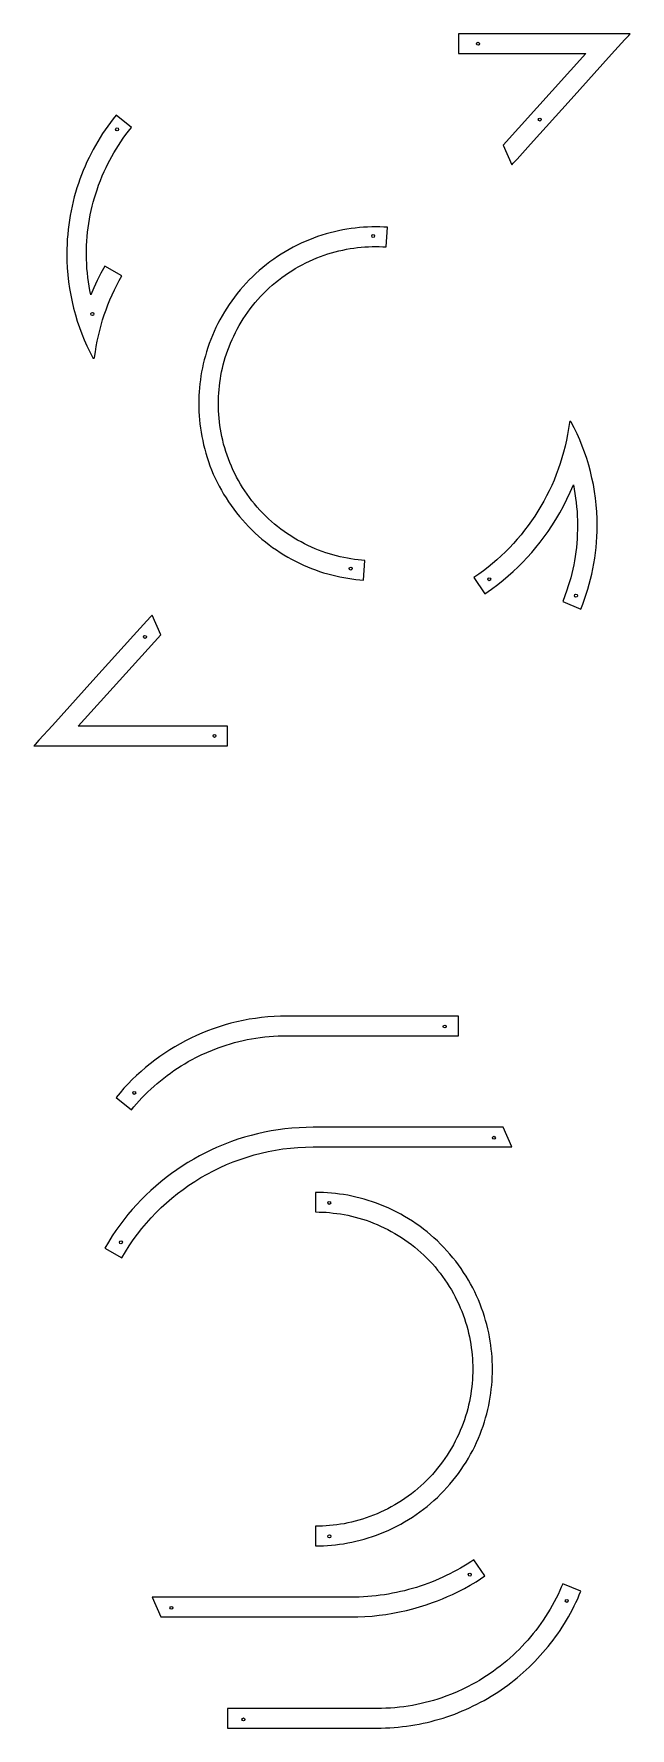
# Model space of a CAD drawing. Header units: millimetres. Extents: x -5172 to 15661, y -1212 to 2364.
# Drawn here: x 1026 to 2239, y -1118 to 2332 of the extents above; entities that cross this region are included whole.
import ezdxf

# ---------------------------------------------------------------- set-up
doc = ezdxf.new("R2010")
doc.units = ezdxf.units.MM
doc.layers.get('0').update_dxf_attribs({"color": 18, "true_color": 0x000000})
doc.layers.add('TOP$Visible$Curves', color=1, linetype='Continuous', true_color=0xff0000)

msp = doc.modelspace()

# ---------------------------------------------------------------- linework, layer by layer
for points in [[(1541.3, 332.2), (1528.2, 332), (1515.1, 331.5), (1502.2, 330.5), (1489.4, 329.2), (1476.7, 327.6), (1464.1, 325.6), (1451.6, 323.2), (1439.3, 320.5), (1427.1, 317.5), (1415, 314.2), (1403, 310.5), (1391.2, 306.5), (1379.6, 302.1), (1368.1, 297.5), (1356.7, 292.6), (1345.6, 287.3), (1334.6, 281.8), (1323.7, 276), (1313.1, 269.9), (1302.6, 263.5), (1292.4, 256.8), (1282.3, 249.8), (1272.4, 242.6), (1262.7, 235.2), (1253.3, 227.5), (1244.1, 219.5), (1235, 211.3), (1226.3, 202.8), (1217.7, 194.1), (1209.4, 185.2), (1201.3, 176.1), (1193.5, 166.7)], [(1890.3, 332.2), (1650.3, 332.2), (1571.3, 332.2), (1549.1, 332.2), (1543.3, 332.2), (1541.8, 332.2), (1541.4, 332.2), (1541.3, 332.2), (1541.3, 332.2), (1541.3, 332.2)], [(1541.3, 292.2), (1890.3, 292.2), (1890.3, 332.2)], [(1224.5, 141.5), (1229.6, 147.7), (1234.9, 153.8), (1240.3, 159.8), (1245.8, 165.6), (1251.8, 171.8), (1257.9, 177.8), (1264.1, 183.7), (1270.5, 189.5), (1277, 195.1), (1283.5, 200.6), (1290.2, 205.9), (1297.1, 211.1), (1304, 216.2), (1311.1, 221.2), (1318.2, 225.9), (1325.5, 230.6), (1332.9, 235.1), (1340.3, 239.4), (1347.8, 243.6), (1355.5, 247.6), (1366.6, 253.1), (1377.9, 258.2), (1389.3, 263), (1400.9, 267.4), (1409.2, 270.4), (1417.5, 273.1), (1425.9, 275.7), (1434.4, 278.1), (1442.9, 280.3), (1451.6, 282.3), (1460.3, 284.2), (1469, 285.8), (1477.8, 287.3), (1486.8, 288.6), (1495.7, 289.7), (1504.6, 290.6), (1513.8, 291.3), (1522.9, 291.8), (1532.1, 292.1), (1541.3, 292.2)], [(1193.5, 166.7), (1224.5, 141.5)], [(2102.1, -823.8), (2099.2, -830.7), (2096.2, -837.5), (2092.6, -845.3), (2088.8, -853), (2084.8, -860.7), (2080.7, -868.3), (2076.4, -875.8), (2072, -883.2), (2067.3, -890.5), (2062.6, -897.7), (2057.7, -904.7), (2052.7, -911.7), (2047.5, -918.6), (2042.2, -925.3), (2036.7, -931.9), (2031.2, -938.4), (2025.4, -944.8), (2019.6, -951.1), (2013.6, -957.3), (2007.5, -963.3), (2001.2, -969.2), (1994.9, -974.9), (1988.4, -980.6), (1981.8, -986), (1975.1, -991.4), (1968.3, -996.6), (1961.3, -1001.7), (1954.3, -1006.6), (1947.1, -1011.4), (1939.9, -1016.1), (1932.5, -1020.5), (1925.1, -1024.9), (1917.5, -1029), (1909.9, -1033), (1898.8, -1038.5), (1887.5, -1043.7), (1876, -1048.5), (1864.4, -1052.9), (1856.2, -1055.8), (1847.8, -1058.6), (1839.4, -1061.2), (1831, -1063.5), (1822.4, -1065.8), (1813.8, -1067.8), (1805.1, -1069.6), (1796.4, -1071.3), (1787.5, -1072.8), (1778.6, -1074.1), (1769.7, -1075.2), (1760.7, -1076.1), (1751.6, -1076.8), (1742.4, -1077.3), (1733.3, -1077.6), (1724.1, -1077.7)], [(2139.1, -838.9), (2102.1, -823.8)], [(1724.1, -1117.7), (1732.9, -1117.6), (1741.6, -1117.3), (1750.3, -1116.9), (1758.9, -1116.3), (1767.5, -1115.6), (1776.1, -1114.7), (1784.6, -1113.6), (1793, -1112.4), (1801.4, -1111), (1809.8, -1109.5), (1818.1, -1107.8), (1826.3, -1106), (1834.5, -1104), (1842.6, -1101.8), (1850.7, -1099.6), (1858.7, -1097.1), (1866.6, -1094.5), (1874.5, -1091.8), (1882.3, -1089), (1890, -1086), (1897.7, -1082.8), (1905.3, -1079.6), (1912.8, -1076.1), (1920.2, -1072.6), (1927.6, -1068.9), (1934.9, -1065.1), (1942.1, -1061.2), (1949.2, -1057.1), (1956.3, -1052.9), (1963.2, -1048.6), (1970.1, -1044.2), (1976.9, -1039.6), (1983.6, -1035), (1990.2, -1030.2), (1996.7, -1025.3), (2003.1, -1020.2), (2009.5, -1015.1), (2015.7, -1009.8), (2021.9, -1004.5), (2027.9, -999), (2033.8, -993.4), (2039.7, -987.7), (2045.4, -981.9), (2051, -976.1), (2056.6, -970.1), (2062, -964), (2067.3, -957.8), (2072.5, -951.5), (2077.5, -945.1), (2082.5, -938.6), (2087.4, -932.1), (2092.1, -925.4), (2096.7, -918.6), (2101.2, -911.8), (2105.6, -904.9), (2109.8, -897.9), (2113.9, -890.8), (2117.9, -883.6), (2121.8, -876.4), (2125.5, -869), (2129.1, -861.6), (2132.6, -854.1), (2135.9, -846.6), (2139.1, -838.9)], [(1724.1, -1077.7), (1420.1, -1077.7), (1420.1, -1117.7)], [(1420.1, -1117.7), (1631.4, -1117.7), (1698.8, -1117.7), (1717.5, -1117.7), (1722.4, -1117.7), (1723.7, -1117.7), (1724, -1117.7), (1724.1, -1117.7), (1724.1, -1117.7), (1724.1, -1117.7)]]:
    msp.add_lwpolyline(points)
at = {"color": 7}
for centre in [(1929.8, 2312.2), (1195.3, 2137.8), (2055.5, 2157.7), (1716.5, 1920.7), (1145, 1761.9), (1670.7, 1243.5), (1952.6, 1221.8), (2129.2, 1188.2), (1252.1, 1104.2), (1393.6, 902.7), (1862, 311), (1230.3, 175.8), (1962.2, 84.4), (1627.1, -48.3), (1203.1, -128.5), (1627.3, -727.1), (1913, -805.2), (2110.4, -858.6), (1305.9, -872.8), (1452.5, -1100)]:
    msp.add_circle(centre, 3, dxfattribs=at)
at = {"layer": 'TOP$Visible$Curves', "lineweight": -3}
for points in [[(2239.3, 2332.2), (2239.3, 2332.2), (2239.2, 2332.2), (2239.2, 2332.2), (2238.8, 2332.2), (2237.3, 2332.2), (2231.4, 2332.2), (2209.3, 2332.2), (2130.2, 2332.2), (1890.3, 2332.2)], [(1890.3, 2332.2), (1890.3, 2292.2), (2149.3, 2292.2), (1981, 2105.8), (1998.8, 2065.8)], [(1998.8, 2065.8), (1998.8, 2065.8), (1998.9, 2065.8), (1999, 2066), (1999.5, 2066.5), (2001.5, 2068.8), (2009.2, 2077.2), (2036.4, 2107.4), (2119.1, 2199), (2201.7, 2290.6), (2228.9, 2320.8), (2236.6, 2329.2), (2238.6, 2331.4), (2239.1, 2332), (2239.2, 2332.2), (2239.3, 2332.2), (2239.3, 2332.2)], [(1193.5, 2166.7), (1187.7, 2159.4), (1182, 2152), (1176.5, 2144.5), (1171.1, 2136.8), (1165.9, 2129.1), (1160.9, 2121.2), (1156, 2113.2), (1151.3, 2105.1), (1146.8, 2096.9), (1142.4, 2088.6), (1138.2, 2080.2), (1134.1, 2071.6), (1130.3, 2063), (1126.6, 2054.3), (1123.1, 2045.5), (1119.7, 2036.6), (1116.6, 2027.7), (1113.6, 2018.6), (1110.9, 2009.5), (1108.3, 2000.2), (1105.9, 1990.9), (1103.7, 1981.5), (1101.7, 1972.1), (1099.9, 1962.6), (1098.3, 1953), (1097, 1943.3), (1095.8, 1933.6), (1094.8, 1923.8), (1094.1, 1913.9), (1093.5, 1904), (1093.2, 1894), (1093.1, 1884), (1093.3, 1869.7), (1094, 1855.6), (1095.1, 1841.6), (1096.6, 1827.6), (1098.5, 1813.9), (1100.9, 1800.2), (1103.7, 1786.7), (1106.8, 1773.4), (1110.4, 1760.2), (1114.4, 1747.2), (1118.7, 1734.3), (1123.4, 1721.6), (1128.5, 1709.1), (1133.9, 1696.8), (1139.7, 1684.7), (1145.8, 1672.8)], [(1141.6, 1800.6), (1139.9, 1809.5), (1138.3, 1818.4), (1137, 1827.4), (1135.8, 1836.4), (1134.9, 1845.6), (1134.1, 1854.8), (1133.6, 1864.1), (1133.2, 1873.3), (1133.1, 1882.5), (1133.1, 1891.8), (1133.4, 1901), (1133.9, 1910.3), (1134.6, 1919.3), (1135.4, 1928.3), (1136.5, 1937.3), (1137.8, 1946.2), (1139.2, 1955), (1140.9, 1963.8), (1142.7, 1972.5), (1144.7, 1981.2), (1146.9, 1989.7), (1149.2, 1998.2), (1151.8, 2006.6), (1154.5, 2014.9), (1157.8, 2024.3), (1161.4, 2033.6), (1165.1, 2042.9), (1169.1, 2052), (1172.8, 2059.8), (1176.6, 2067.6), (1180.5, 2075.2), (1184.7, 2082.8), (1189, 2090.3), (1193.4, 2097.7), (1198, 2105), (1202.8, 2112.2), (1208, 2119.7), (1213.3, 2127.1), (1218.8, 2134.3), (1224.5, 2141.5)], [(1224.5, 2141.5), (1193.5, 2166.7)], [(1745.9, 1938.4), (1737.9, 1938.9), (1729.8, 1939.1), (1721.7, 1939.2), (1713.5, 1939.1), (1705.2, 1938.9), (1696.9, 1938.4), (1688.5, 1937.7), (1680.1, 1936.9), (1671.6, 1935.8), (1663.2, 1934.5), (1654.6, 1933), (1646.1, 1931.3), (1637.6, 1929.3), (1629, 1927.2), (1620.5, 1924.8), (1611.9, 1922.2), (1603.4, 1919.3), (1595, 1916.3), (1586.6, 1913), (1578.2, 1909.5), (1569.9, 1905.8), (1561.6, 1901.8), (1553.4, 1897.6), (1545.4, 1893.2), (1537.4, 1888.6), (1529.5, 1883.8), (1521.7, 1878.7), (1514, 1873.5), (1506.5, 1868), (1499.1, 1862.3), (1491.9, 1856.5), (1484.8, 1850.5), (1477.8, 1844.2), (1471, 1837.8), (1464.4, 1831.3), (1458, 1824.6), (1451.8, 1817.7), (1445.7, 1810.7), (1439.9, 1803.5), (1434.2, 1796.2), (1428.7, 1788.8), (1423.5, 1781.2), (1418.5, 1773.6), (1413.6, 1765.9), (1409, 1758), (1404.6, 1750.1), (1400.5, 1742.2), (1396.5, 1734.1), (1392.8, 1726), (1389.3, 1717.9), (1386, 1709.7), (1382.9, 1701.5), (1380, 1693.3), (1377.4, 1685.1), (1375, 1676.8), (1372.7, 1668.6), (1370.7, 1660.3), (1368.9, 1652.1), (1367.3, 1644), (1366, 1635.8), (1364.8, 1627.7), (1363.8, 1619.6), (1362.9, 1611.6), (1362.3, 1603.6), (1361.9, 1595.6), (1361.6, 1587.6), (1361.5, 1579.5), (1361.6, 1571.3), (1361.8, 1563), (1362.3, 1554.7), (1363, 1546.3), (1363.9, 1537.9), (1364.9, 1529.4), (1366.2, 1520.9), (1367.7, 1512.4), (1369.5, 1503.9), (1371.4, 1495.3), (1373.6, 1486.8), (1375.9, 1478.2), (1378.6, 1469.7), (1381.4, 1461.2), (1384.4, 1452.7), (1387.7, 1444.3), (1391.2, 1435.9), (1395, 1427.6), (1398.9, 1419.4), (1403.1, 1411.2), (1407.5, 1403.1), (1412.1, 1395.1), (1417, 1387.2), (1422, 1379.4), (1427.3, 1371.8), (1432.7, 1364.3), (1438.4, 1356.9), (1444.2, 1349.6), (1450.3, 1342.5), (1456.5, 1335.6), (1462.9, 1328.8), (1469.4, 1322.2), (1476.2, 1315.8), (1483, 1309.5), (1490.1, 1303.5), (1497.2, 1297.6), (1504.5, 1292), (1511.9, 1286.5), (1519.5, 1281.3), (1527.1, 1276.2), (1534.9, 1271.4), (1542.7, 1266.8), (1550.6, 1262.4), (1558.6, 1258.2), (1566.6, 1254.3), (1574.7, 1250.5), (1582.8, 1247), (1591, 1243.7), (1599.2, 1240.6), (1607.4, 1237.8), (1615.7, 1235.1), (1623.9, 1232.7), (1632.1, 1230.5), (1640.4, 1228.5), (1648.6, 1226.7), (1656.8, 1225.1), (1664.9, 1223.7), (1673, 1222.5), (1681.1, 1221.5), (1689.1, 1220.7), (1697.1, 1220.1)], [(1743.2, 1898.5), (1745.9, 1938.4)], [(1699.8, 1260), (1692.7, 1260.5), (1685.6, 1261.3), (1678.4, 1262.1), (1671.2, 1263.2), (1664, 1264.4), (1656.7, 1265.9), (1649.4, 1267.5), (1642.1, 1269.2), (1634.7, 1271.2), (1627.4, 1273.4), (1620.1, 1275.7), (1612.8, 1278.3), (1605.5, 1281), (1598.2, 1283.9), (1591, 1287), (1583.8, 1290.4), (1576.7, 1293.9), (1569.6, 1297.6), (1562.5, 1301.5), (1555.6, 1305.6), (1548.7, 1309.9), (1541.9, 1314.4), (1535.2, 1319), (1528.6, 1323.9), (1522.1, 1328.9), (1515.8, 1334.1), (1509.5, 1339.5), (1503.4, 1345), (1497.4, 1350.7), (1491.6, 1356.6), (1485.9, 1362.6), (1480.4, 1368.8), (1475, 1375.1), (1469.8, 1381.6), (1464.8, 1388.1), (1460, 1394.8), (1455.3, 1401.6), (1450.8, 1408.6), (1446.5, 1415.6), (1442.4, 1422.7), (1438.5, 1429.9), (1434.8, 1437.1), (1431.2, 1444.5), (1427.9, 1451.9), (1424.8, 1459.3), (1421.9, 1466.8), (1419.2, 1474.3), (1416.7, 1481.9), (1414.3, 1489.4), (1412.2, 1497), (1410.3, 1504.6), (1408.6, 1512.2), (1407, 1519.8), (1405.7, 1527.4), (1404.6, 1534.9), (1403.6, 1542.5), (1402.8, 1549.9), (1402.2, 1557.4), (1401.8, 1564.8), (1401.6, 1572.1), (1401.5, 1579.4), (1401.6, 1586.7), (1401.8, 1593.8), (1402.2, 1600.9), (1402.8, 1608), (1403.5, 1615.1), (1404.4, 1622.3), (1405.5, 1629.5), (1406.7, 1636.8), (1408.1, 1644), (1409.7, 1651.3), (1411.5, 1658.6), (1413.5, 1666), (1415.6, 1673.3), (1418, 1680.6), (1420.5, 1687.9), (1423.2, 1695.2), (1426.2, 1702.5), (1429.3, 1709.7), (1432.6, 1716.9), (1436.1, 1724.1), (1439.8, 1731.1), (1443.7, 1738.2), (1447.8, 1745.1), (1452.1, 1752), (1456.6, 1758.8), (1461.3, 1765.5), (1466.1, 1772.1), (1471.2, 1778.6), (1476.4, 1784.9), (1481.7, 1791.2), (1487.3, 1797.3), (1493, 1803.3), (1498.9, 1809.1), (1504.9, 1814.8), (1511.1, 1820.3), (1517.4, 1825.7), (1523.8, 1830.9), (1530.4, 1835.9), (1537.1, 1840.8), (1543.9, 1845.4), (1550.8, 1849.9), (1557.8, 1854.2), (1564.9, 1858.3), (1572.1, 1862.2), (1579.4, 1866), (1586.7, 1869.5), (1594.1, 1872.8), (1601.5, 1875.9), (1609, 1878.8), (1616.6, 1881.5), (1624.1, 1884.1), (1631.7, 1886.4), (1639.3, 1888.5), (1646.9, 1890.4), (1654.5, 1892.1), (1662.1, 1893.7), (1669.6, 1895), (1677.2, 1896.2), (1684.7, 1897.1), (1692.2, 1897.9), (1699.6, 1898.5), (1707, 1898.9), (1714.4, 1899.2), (1721.7, 1899.2), (1728.9, 1899.2), (1736.1, 1898.9), (1743.2, 1898.5)], [(1170.2, 1859.5), (1162.1, 1844.8), (1154.6, 1829.8), (1147.9, 1815.3), (1141.6, 1800.6)], [(1149.6, 1673.5), (1151.1, 1684.7), (1152.9, 1695.8), (1155, 1706.8), (1157.4, 1717.7), (1160, 1728.5), (1162.8, 1739.2), (1165.9, 1749.8), (1169.3, 1760.2), (1172.9, 1770.6), (1176.8, 1780.8), (1180.9, 1791), (1185.3, 1801), (1189.8, 1810.8), (1194.6, 1820.6), (1199.7, 1830.2), (1204.9, 1839.7)], [(1204.9, 1839.7), (1170.2, 1859.5)], [(1145.8, 1672.8), (1145.9, 1672.8), (1145.9, 1672.8), (1145.9, 1672.7), (1145.9, 1672.7), (1145.9, 1672.7), (1146, 1672.6), (1146, 1672.6), (1146, 1672.6), (1146, 1672.5), (1146.1, 1672.5), (1146.1, 1672.5), (1146.1, 1672.4), (1146.1, 1672.4), (1146.2, 1672.4), (1146.2, 1672.4), (1146.2, 1672.3), (1146.2, 1672.3), (1146.3, 1672.3), (1146.3, 1672.3), (1146.3, 1672.2), (1146.4, 1672.2), (1146.4, 1672.2), (1146.4, 1672.2), (1146.5, 1672.1), (1146.5, 1672.1), (1146.5, 1672.1), (1146.6, 1672.1), (1146.6, 1672), (1146.6, 1672), (1146.7, 1672), (1146.7, 1672), (1146.7, 1672), (1146.8, 1671.9), (1146.8, 1671.9), (1146.9, 1671.9), (1146.9, 1671.9), (1146.9, 1671.9), (1147, 1671.9), (1147, 1671.9), (1147.1, 1671.8), (1147.1, 1671.8), (1147.1, 1671.8), (1147.2, 1671.8), (1147.2, 1671.8), (1147.2, 1671.8), (1147.3, 1671.8), (1147.3, 1671.8), (1147.4, 1671.8), (1147.4, 1671.8), (1147.4, 1671.8), (1147.5, 1671.8), (1147.5, 1671.8), (1147.6, 1671.8), (1147.6, 1671.8), (1147.6, 1671.8), (1147.7, 1671.8), (1147.7, 1671.8), (1147.8, 1671.8), (1147.8, 1671.8), (1147.8, 1671.8), (1147.9, 1671.8), (1147.9, 1671.8), (1147.9, 1671.8), (1148, 1671.8), (1148, 1671.8), (1148.1, 1671.8), (1148.1, 1671.8), (1148.1, 1671.8), (1148.2, 1671.8), (1148.2, 1671.9), (1148.2, 1671.9), (1148.3, 1671.9), (1148.3, 1671.9), (1148.3, 1671.9), (1148.4, 1671.9), (1148.4, 1671.9), (1148.4, 1672), (1148.5, 1672), (1148.5, 1672), (1148.6, 1672), (1148.6, 1672), (1148.6, 1672), (1148.7, 1672.1), (1148.7, 1672.1), (1148.7, 1672.1), (1148.8, 1672.1), (1148.8, 1672.2), (1148.8, 1672.2), (1148.9, 1672.2), (1148.9, 1672.2), (1148.9, 1672.3), (1149, 1672.3), (1149, 1672.3), (1149, 1672.3), (1149, 1672.4), (1149.1, 1672.4), (1149.1, 1672.4), (1149.1, 1672.5), (1149.1, 1672.5), (1149.2, 1672.5), (1149.2, 1672.6), (1149.2, 1672.6), (1149.2, 1672.6), (1149.3, 1672.7), (1149.3, 1672.7), (1149.3, 1672.7), (1149.3, 1672.8), (1149.4, 1672.8), (1149.4, 1672.8), (1149.4, 1672.9), (1149.4, 1672.9), (1149.4, 1672.9), (1149.4, 1673), (1149.5, 1673), (1149.5, 1673), (1149.5, 1673.1), (1149.5, 1673.1), (1149.5, 1673.2), (1149.5, 1673.2), (1149.5, 1673.2), (1149.5, 1673.3), (1149.6, 1673.3), (1149.6, 1673.3), (1149.6, 1673.4), (1149.6, 1673.4), (1149.6, 1673.4), (1149.6, 1673.5), (1149.6, 1673.5)], [(2115.8, 1541), (2114.1, 1528.7), (2112, 1516.6), (2109.7, 1504.6), (2107, 1492.6), (2104, 1480.8), (2100.7, 1469.2), (2097.1, 1457.6), (2093.2, 1446.2), (2089, 1434.9), (2084.6, 1423.8), (2079.8, 1412.9), (2074.7, 1402), (2069.4, 1391.4), (2063.8, 1380.9), (2057.9, 1370.6), (2051.8, 1360.4), (2045.4, 1350.4), (2038.7, 1340.6), (2031.8, 1331), (2024.7, 1321.6), (2017.3, 1312.4), (2009.7, 1303.4), (2001.9, 1294.6), (1993.8, 1286), (1985.5, 1277.6), (1977, 1269.4), (1968.3, 1261.5), (1959.3, 1253.8), (1950.2, 1246.3), (1940.9, 1239), (1931.3, 1232), (1921.6, 1225.3)], [(2119.5, 1541.7), (2119.5, 1541.7), (2119.5, 1541.8), (2119.5, 1541.8), (2119.4, 1541.8), (2119.4, 1541.9), (2119.4, 1541.9), (2119.4, 1541.9), (2119.3, 1542), (2119.3, 1542), (2119.3, 1542), (2119.3, 1542), (2119.2, 1542.1), (2119.2, 1542.1), (2119.2, 1542.1), (2119.2, 1542.2), (2119.1, 1542.2), (2119.1, 1542.2), (2119.1, 1542.2), (2119.1, 1542.3), (2119, 1542.3), (2119, 1542.3), (2119, 1542.3), (2118.9, 1542.4), (2118.9, 1542.4), (2118.9, 1542.4), (2118.8, 1542.4), (2118.8, 1542.5), (2118.8, 1542.5), (2118.7, 1542.5), (2118.7, 1542.5), (2118.6, 1542.5), (2118.6, 1542.6), (2118.6, 1542.6), (2118.5, 1542.6), (2118.5, 1542.6), (2118.5, 1542.6), (2118.4, 1542.6), (2118.4, 1542.7), (2118.3, 1542.7), (2118.3, 1542.7), (2118.3, 1542.7), (2118.2, 1542.7), (2118.2, 1542.7), (2118.2, 1542.7), (2118.1, 1542.7), (2118.1, 1542.7), (2118, 1542.7), (2118, 1542.7), (2118, 1542.7), (2117.9, 1542.8), (2117.9, 1542.8), (2117.8, 1542.8), (2117.8, 1542.8), (2117.8, 1542.8), (2117.7, 1542.8), (2117.7, 1542.8), (2117.6, 1542.8), (2117.6, 1542.8), (2117.6, 1542.8), (2117.5, 1542.7), (2117.5, 1542.7), (2117.5, 1542.7), (2117.4, 1542.7), (2117.4, 1542.7), (2117.3, 1542.7), (2117.3, 1542.7), (2117.3, 1542.7), (2117.2, 1542.7), (2117.2, 1542.7), (2117.2, 1542.7), (2117.1, 1542.7), (2117.1, 1542.6), (2117.1, 1542.6), (2117, 1542.6), (2117, 1542.6), (2116.9, 1542.6), (2116.9, 1542.6), (2116.9, 1542.6), (2116.8, 1542.5), (2116.8, 1542.5), (2116.8, 1542.5), (2116.7, 1542.5), (2116.7, 1542.5), (2116.7, 1542.4), (2116.6, 1542.4), (2116.6, 1542.4), (2116.6, 1542.4), (2116.5, 1542.3), (2116.5, 1542.3), (2116.5, 1542.3), (2116.4, 1542.3), (2116.4, 1542.2), (2116.4, 1542.2), (2116.3, 1542.2), (2116.3, 1542.2), (2116.3, 1542.1), (2116.3, 1542.1), (2116.2, 1542.1), (2116.2, 1542), (2116.2, 1542), (2116.2, 1542), (2116.1, 1541.9), (2116.1, 1541.9), (2116.1, 1541.9), (2116.1, 1541.8), (2116, 1541.8), (2116, 1541.8), (2116, 1541.7), (2116, 1541.7), (2116, 1541.7), (2115.9, 1541.6), (2115.9, 1541.6), (2115.9, 1541.6), (2115.9, 1541.5), (2115.9, 1541.5), (2115.9, 1541.4), (2115.9, 1541.4), (2115.8, 1541.4), (2115.8, 1541.3), (2115.8, 1541.3), (2115.8, 1541.3), (2115.8, 1541.2), (2115.8, 1541.2), (2115.8, 1541.2), (2115.8, 1541.1), (2115.8, 1541.1), (2115.8, 1541), (2115.8, 1541)], [(2139.1, 1161.1), (2143, 1170.9), (2146.7, 1180.9), (2150.1, 1191), (2153.3, 1201.2), (2156.3, 1211.4), (2159, 1221.8), (2161.5, 1232.3), (2163.7, 1242.9), (2165.7, 1253.6), (2167.4, 1264.3), (2168.9, 1275.2), (2170.1, 1286.1), (2171.1, 1297.1), (2171.7, 1308.2), (2172.1, 1319.3), (2172.3, 1330.5), (2172.1, 1344.8), (2171.4, 1358.9), (2170.3, 1373), (2168.8, 1386.9), (2166.8, 1400.7), (2164.5, 1414.3), (2161.7, 1427.8), (2158.5, 1441.1), (2155, 1454.3), (2151, 1467.4), (2146.7, 1480.2), (2142, 1492.9), (2136.9, 1505.4), (2131.4, 1517.7), (2125.7, 1529.8), (2119.5, 1541.7)], [(1944, 1192.2), (1957.4, 1201.5), (1970.4, 1211.3), (1981, 1219.8), (1991.3, 1228.5), (2001.4, 1237.5), (2011.2, 1246.8), (2020.8, 1256.3), (2030.1, 1266.2), (2039.1, 1276.2), (2047.8, 1286.5), (2056.3, 1297.1), (2064.5, 1307.9), (2072.4, 1318.9), (2079.9, 1330.2), (2088.3, 1343.4), (2096.2, 1356.9), (2103.7, 1370.7), (2110.8, 1384.7), (2117.5, 1399.2), (2123.8, 1414)], [(2123.8, 1414), (2125.5, 1405), (2127, 1396.1), (2128.4, 1387.1), (2129.5, 1378.1), (2130.5, 1368.9), (2131.3, 1359.7), (2131.8, 1350.5), (2132.1, 1341.2), (2132.3, 1332), (2132.2, 1322.7), (2131.9, 1313.5), (2131.5, 1304.3), (2130.8, 1295.2), (2129.9, 1286.2), (2128.8, 1277.3), (2127.6, 1268.3), (2126.1, 1259.5), (2124.5, 1250.8), (2122.7, 1242), (2120.7, 1233.4), (2118.5, 1224.8), (2116.1, 1216.4), (2113.6, 1208), (2110.8, 1199.6), (2106.7, 1187.8), (2102.1, 1176.2)], [(1697.1, 1220.1), (1699.8, 1260)], [(1921.6, 1225.3), (1944, 1192.2)], [(2102.1, 1176.2), (2139.1, 1161.1)], [(1266.5, 1148.8), (1266.5, 1148.7), (1266.5, 1148.7), (1266.4, 1148.6), (1265.8, 1148), (1263.8, 1145.8), (1256.2, 1137.3), (1229, 1107.1), (1146.3, 1015.5), (1063.6, 923.9), (1036.4, 893.8), (1028.8, 885.3), (1026.8, 883.1), (1026.3, 882.5), (1026.1, 882.4), (1026.1, 882.3), (1026.1, 882.3)], [(1420.1, 882.3), (1420.1, 922.3), (1116.1, 922.3), (1284.3, 1108.8), (1266.5, 1148.8)], [(1026.1, 882.3), (1026.1, 882.3), (1026.1, 882.3), (1026.2, 882.3), (1026.7, 882.3), (1028.4, 882.3), (1035.3, 882.3), (1061.2, 882.3), (1152.5, 882.3), (1420.1, 882.3)], [(1594.3, 105.8), (1579.9, 105.6), (1565.6, 104.9), (1551.2, 103.9), (1536.9, 102.4), (1522.9, 100.6), (1509, 98.3), (1495.1, 95.7), (1481.3, 92.6), (1467.9, 89.2), (1454.5, 85.4), (1441.3, 81.3), (1428.1, 76.7), (1417.8, 72.9), (1407.6, 68.8), (1397.5, 64.5), (1387.5, 59.9), (1375.3, 54), (1363.2, 47.7), (1351.2, 41), (1339.5, 34.1), (1328.1, 26.8), (1316.8, 19.3), (1305.8, 11.4), (1294.9, 3.2), (1284.4, -5.2), (1274.1, -14), (1264, -23), (1254.1, -32.3), (1244.6, -41.8), (1235.3, -51.6), (1226.3, -61.7), (1217.5, -72), (1209, -82.6), (1200.9, -93.4), (1193, -104.4), (1185.4, -115.6), (1177.6, -127.9), (1170.2, -140.5)], [(1998.8, 65.8), (1981, 105.8), (1594.3, 105.8)], [(1204.9, -160.3), (1212.4, -147.8), (1220.2, -135.5), (1228.4, -123.5), (1237, -111.8), (1246, -100.4), (1255.3, -89.3), (1264.9, -78.5), (1274.9, -68), (1285.2, -57.9), (1295.9, -48), (1306.8, -38.6), (1318.1, -29.4), (1329.7, -20.7), (1341.5, -12.3), (1353.7, -4.3), (1366.1, 3.4), (1378.7, 10.6), (1391.7, 17.4), (1404.8, 23.9), (1418.2, 29.8), (1431.8, 35.4), (1445.7, 40.5), (1459.8, 45.2), (1474, 49.4), (1488.5, 53.2), (1503.1, 56.5), (1517.9, 59.3), (1532.9, 61.6), (1548, 63.4), (1563.3, 64.7), (1578.8, 65.5), (1594.3, 65.8)], [(1594.3, 65.8), (1594.4, 65.8), (1594.4, 65.8), (1594.6, 65.8), (1595.5, 65.8), (1598.9, 65.8), (1611.7, 65.8), (1657.5, 65.8), (1796.6, 65.8), (1935.6, 65.8), (1981.4, 65.8), (1994.3, 65.8), (1997.7, 65.8), (1998.5, 65.8), (1998.8, 65.8), (1998.8, 65.8), (1998.8, 65.8)], [(1599.2, -746.7), (1607.2, -746.6), (1615.2, -746.4), (1623.4, -745.9), (1631.5, -745.3), (1639.8, -744.4), (1648, -743.4), (1656.3, -742.2), (1664.7, -740.7), (1673.1, -739.1), (1681.4, -737.2), (1689.8, -735.1), (1698.2, -732.8), (1706.6, -730.3), (1715, -727.6), (1723.4, -724.6), (1731.7, -721.5), (1740, -718.1), (1748.2, -714.4), (1756.4, -710.6), (1764.5, -706.5), (1772.6, -702.2), (1780.5, -697.7), (1788.4, -693), (1796.2, -688), (1803.8, -682.9), (1811.4, -677.5), (1818.8, -672), (1826.1, -666.2), (1833.2, -660.3), (1840.2, -654.1), (1847.1, -647.8), (1853.7, -641.3), (1860.2, -634.6), (1866.6, -627.8), (1872.7, -620.8), (1878.7, -613.6), (1884.4, -606.3), (1890, -598.9), (1895.3, -591.4), (1900.5, -583.7), (1905.4, -576), (1910.2, -568.1), (1914.7, -560.1), (1919, -552.1), (1923, -544), (1926.9, -535.8), (1930.5, -527.5), (1933.9, -519.2), (1937.1, -510.9), (1940, -502.6), (1942.8, -494.2), (1945.3, -485.8), (1947.6, -477.4), (1949.7, -469), (1951.5, -460.6), (1953.2, -452.2), (1954.6, -443.9), (1955.9, -435.6), (1956.9, -427.3), (1957.7, -419.1), (1958.4, -410.9), (1958.8, -402.8), (1959.1, -394.7), (1959.2, -386.7), (1959.1, -378.7), (1958.8, -370.7), (1958.4, -362.6), (1957.7, -354.4), (1956.9, -346.2), (1955.9, -337.9), (1954.6, -329.6), (1953.2, -321.2), (1951.5, -312.9), (1949.7, -304.5), (1947.6, -296.1), (1945.3, -287.7), (1942.8, -279.3), (1940, -270.9), (1937.1, -262.5), (1933.9, -254.2), (1930.5, -245.9), (1926.9, -237.7), (1923, -229.5), (1919, -221.4), (1914.7, -213.3), (1910.2, -205.4), (1905.4, -197.5), (1900.5, -189.7), (1895.3, -182.1), (1890, -174.5), (1884.4, -167.1), (1878.7, -159.8), (1872.7, -152.7), (1866.6, -145.7), (1860.2, -138.8), (1853.7, -132.2), (1847.1, -125.7), (1840.2, -119.3), (1833.2, -113.2), (1826.1, -107.2), (1818.8, -101.5), (1811.4, -95.9), (1803.8, -90.6), (1796.2, -85.4), (1788.4, -80.5), (1780.5, -75.7), (1772.6, -71.2), (1764.5, -66.9), (1756.4, -62.9), (1748.2, -59), (1740, -55.4), (1731.7, -52), (1723.4, -48.8), (1715, -45.9), (1706.6, -43.1), (1698.2, -40.6), (1689.8, -38.3), (1681.4, -36.3), (1673.1, -34.4), (1664.7, -32.7), (1656.3, -31.3), (1648, -30.1), (1639.8, -29), (1631.5, -28.2), (1623.4, -27.5), (1615.2, -27.1), (1607.2, -26.8), (1599.2, -26.7)], [(1599.2, -26.7), (1599.2, -66.7)], [(1599.2, -66.7), (1606.3, -66.8), (1613.4, -67), (1620.7, -67.4), (1627.9, -68), (1635.2, -68.8), (1642.6, -69.7), (1650, -70.8), (1657.4, -72.1), (1664.8, -73.5), (1672.3, -75.2), (1679.8, -77), (1687.2, -79.1), (1694.7, -81.3), (1702.1, -83.7), (1709.6, -86.4), (1717, -89.2), (1724.3, -92.2), (1731.7, -95.4), (1738.9, -98.9), (1746.2, -102.5), (1753.3, -106.3), (1760.4, -110.3), (1767.4, -114.5), (1774.3, -118.9), (1781.1, -123.5), (1787.8, -128.2), (1794.4, -133.2), (1800.9, -138.3), (1807.2, -143.6), (1813.4, -149), (1819.5, -154.7), (1825.5, -160.5), (1831.2, -166.4), (1836.9, -172.5), (1842.3, -178.7), (1847.6, -185), (1852.7, -191.5), (1857.7, -198.1), (1862.4, -204.8), (1867, -211.6), (1871.4, -218.5), (1875.6, -225.5), (1879.6, -232.6), (1883.4, -239.8), (1887, -247), (1890.5, -254.2), (1893.7, -261.6), (1896.7, -268.9), (1899.5, -276.3), (1902.2, -283.8), (1904.6, -291.2), (1906.8, -298.7), (1908.9, -306.1), (1910.7, -313.6), (1912.4, -321.1), (1913.8, -328.5), (1915.1, -335.9), (1916.2, -343.3), (1917.1, -350.7), (1917.9, -358), (1918.5, -365.2), (1918.9, -372.5), (1919.1, -379.6), (1919.2, -386.7), (1919.1, -393.8), (1918.9, -401), (1918.5, -408.2), (1917.9, -415.5), (1917.1, -422.8), (1916.2, -430.2), (1915.1, -437.5), (1913.8, -445), (1912.4, -452.4), (1910.7, -459.8), (1908.9, -467.3), (1906.8, -474.8), (1904.6, -482.2), (1902.2, -489.7), (1899.5, -497.1), (1896.7, -504.5), (1893.7, -511.9), (1890.5, -519.2), (1887, -526.5), (1883.4, -533.7), (1879.6, -540.9), (1875.6, -547.9), (1871.4, -554.9), (1867, -561.8), (1862.4, -568.6), (1857.7, -575.4), (1852.7, -581.9), (1847.6, -588.4), (1842.3, -594.8), (1836.9, -601), (1831.2, -607.1), (1825.5, -613), (1819.5, -618.8), (1813.4, -624.4), (1807.2, -629.9), (1800.9, -635.2), (1794.4, -640.3), (1787.8, -645.2), (1781.1, -650), (1774.3, -654.6), (1767.4, -659), (1760.4, -663.2), (1753.3, -667.2), (1746.2, -671), (1738.9, -674.6), (1731.7, -678), (1724.3, -681.2), (1717, -684.3), (1709.6, -687.1), (1702.1, -689.7), (1694.7, -692.1), (1687.2, -694.4), (1679.8, -696.4), (1672.3, -698.3), (1664.8, -699.9), (1657.4, -701.4), (1650, -702.7), (1642.6, -703.8), (1635.2, -704.7), (1627.9, -705.4), (1620.7, -706), (1613.4, -706.4), (1606.3, -706.6), (1599.2, -706.7)], [(1170.2, -140.5), (1204.9, -160.3)], [(1599.2, -706.7), (1599.2, -746.7)], [(1921.6, -774.7), (1914.9, -779.2), (1908, -783.5), (1901.1, -787.8), (1894.1, -791.9), (1887, -795.9), (1879.9, -799.7), (1872.6, -803.4), (1865.3, -807.1), (1857.9, -810.5), (1850.5, -813.9), (1843, -817.1), (1835.4, -820.2), (1827.7, -823.1), (1820, -825.9), (1812.2, -828.6), (1804.3, -831.1), (1796.4, -833.5), (1788.4, -835.7), (1780.3, -837.8), (1772.2, -839.8), (1764.1, -841.6), (1755.9, -843.2), (1747.6, -844.7), (1739.3, -846.1), (1730.9, -847.3), (1722.5, -848.3), (1714, -849.2), (1705.5, -849.9), (1696.9, -850.5), (1688.3, -850.9), (1679.7, -851.2), (1671, -851.2)], [(1944, -807.8), (1921.6, -774.7)], [(1671, -891.2), (1685.4, -891), (1699.8, -890.4), (1714.1, -889.4), (1728.5, -887.9), (1742.5, -886.1), (1756.4, -883.8), (1770.2, -881.2), (1784, -878.1), (1797.5, -874.7), (1810.8, -870.9), (1824.1, -866.8), (1837.2, -862.2), (1847.5, -858.4), (1857.7, -854.3), (1867.8, -849.9), (1877.8, -845.4), (1890.1, -839.4), (1902.2, -833.1), (1914.1, -826.5), (1925.8, -819.5), (1935, -813.8), (1944, -807.8)], [(1671, -851.2), (1671, -851.2), (1670.9, -851.2), (1670.7, -851.2), (1669.9, -851.2), (1666.5, -851.2), (1653.6, -851.2), (1607.8, -851.2), (1468.8, -851.2), (1329.7, -851.2), (1283.9, -851.2), (1271.1, -851.2), (1267.7, -851.2), (1266.8, -851.2), (1266.6, -851.2), (1266.5, -851.2), (1266.5, -851.2)], [(1266.5, -851.2), (1284.3, -891.2), (1671, -891.2)]]:
    msp.add_lwpolyline(points, dxfattribs=at)

doc.saveas('drawing.dxf')
